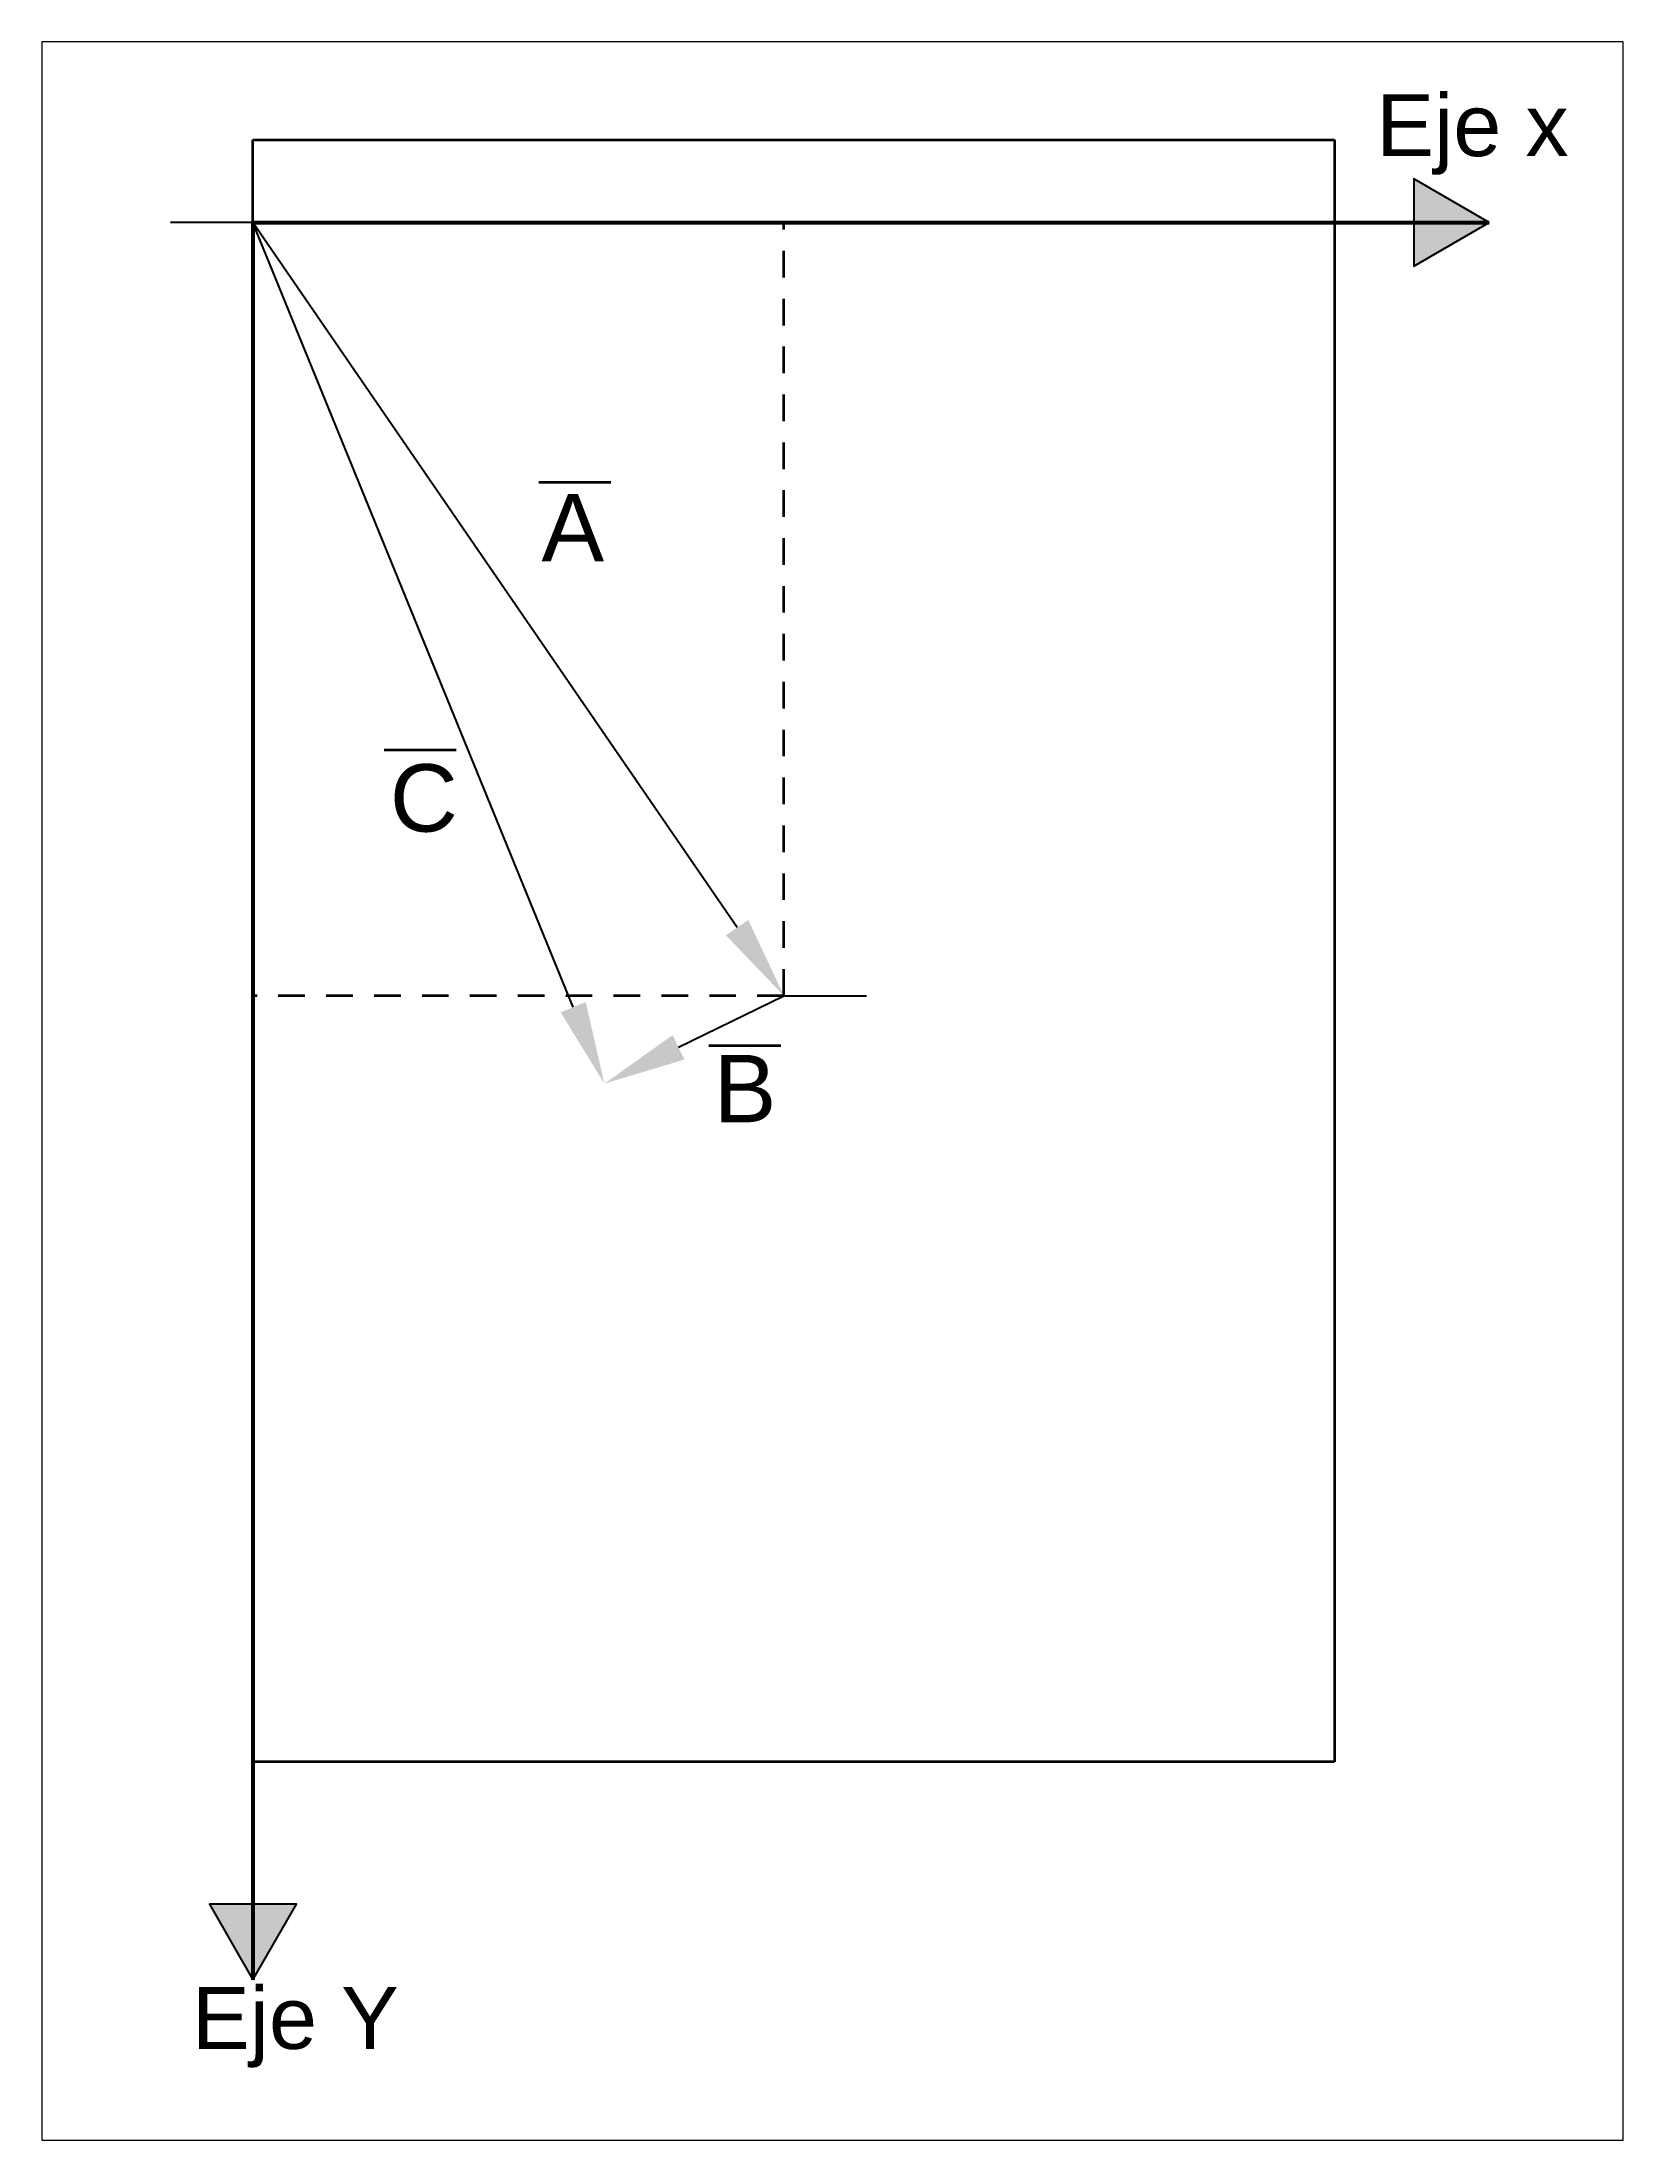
# Paper-space layout 'Presentación2' of a CAD drawing. Header units: millimetres. Extents: x -2 to 200, y -4 to 265.
# The model-space entities are those that its viewports show. They can reach past a viewport. Long polylines and large blocks are cut down to what shows.
import ezdxf
from ezdxf import colors
from ezdxf.entities.mleader import LeaderData, LeaderLine
from ezdxf.math import Vec2, Vec3

# ---------------------------------------------------------------- set-up
doc = ezdxf.new("R2010")
doc.units = ezdxf.units.MM
doc.linetypes.add('JIS_02_0.7', pattern=[1.35, 0.75, -0.6])
doc.layers.add('referencia', color=5, linetype='Continuous')
doc.styles.add('Anotativo', font='arial.ttf')
doc.styles.get("Standard").update_dxf_attribs({"font": 'arial.ttf'})
picture_1 = doc.add_image_def('image2.png', size_in_pixel=(320, 480))

msp = doc.modelspace()

# ---------------------------------------------------------------- hatches: boundary and pattern name
at = {"layer": 'referencia'}
h = msp.add_hatch(color=256, dxfattribs=at)
h.dxf.hatch_style = 1
h.paths.add_polyline_path([(1334.021, 540.169), (1334.021, 531.715), (1341.342, 535.942)])
h = msp.add_hatch(color=256, dxfattribs=at)
h.dxf.hatch_style = 1
h.paths.add_polyline_path([(1217.332, 372.97), (1221.559, 365.649), (1225.786, 372.97)])

# ---------------------------------------------------------------- linework, layer by layer
at = {"layer": 'referencia', "lineweight": 53}
for q in [(1341.342, 535.942), (1221.559, 365.649)]:
    msp.add_line((1221.559, 535.942), q, dxfattribs=at)
at = {"layer": 'referencia', "linetype": 'JIS_02_0.7', "lineweight": 35, "ltscale": 6}
for q in [(1272.995, 535.942), (1221.559, 461.018)]:
    msp.add_line((1272.995, 461.018), q, dxfattribs=at)
at = {"layer": 'referencia', "linetype": 'Continuous', "lineweight": 35}
msp.add_line((1249.26, 510.791), (1256.223, 510.791), dxfattribs=at)
at = {"layer": 'referencia', "color": 1, "linetype": 'Continuous', "lineweight": 35}
msp.add_line((1234.285, 484.841), (1241.247, 484.841), dxfattribs=at)
at = {"layer": 'referencia', "color": 3, "linetype": 'Continuous', "lineweight": 35}
msp.add_line((1265.73, 456.18), (1272.692, 456.18), dxfattribs=at)
at = {"layer": 'referencia'}
for points in [[(1341.342, 535.942), (1334.021, 540.169), (1334.021, 531.715)], [(1221.559, 365.649), (1225.786, 372.97), (1217.332, 372.97)]]:
    msp.add_lwpolyline(points, close=True, dxfattribs=at)

# ---------------------------------------------------------------- texts
at = {"layer": 'referencia', "lineweight": 35, "style": 'Anotativo'}
msp.add_text('A', height=6.525, dxfattribs=at).set_placement((1249.506, 503.104))
at = {"layer": 'referencia', "color": 1, "lineweight": 35, "style": 'Anotativo'}
msp.add_text('C', height=6.525, dxfattribs=at).set_placement((1234.822, 476.924))
at = {"layer": 'referencia', "color": 3, "lineweight": 35, "style": 'Anotativo'}
msp.add_text('B', height=6.525, dxfattribs=at).set_placement((1266.2, 448.757))
at = {"layer": 'referencia', "lineweight": 35, "char_height": 6, "attachment_point": 1}
for s, insert in [('Eje x', (1330.401, 548.379)), ('Eje Y', (1215.658, 364.959))]:
    msp.add_mtext_dynamic_manual_height_columns(s, width=23.05714, gutter_width=12.5, heights=[0], dxfattribs=dict(at, insert=insert))

# ---------------------------------------------------------------- pictures from other files: only their frames are drawn
at = {"layer": 'referencia', "lineweight": 35}
image = msp.add_image(picture_1, insert=(1221.556, 386.766), size_in_units=(104.799, 157.198), dxfattribs=at)
image.dxf.flags = 7

# ---------------------------------------------------------------- leaders
at = {"layer": 'referencia', "lineweight": 35, "ltscale": 8}
ml = msp.add_multileader_mtext('Standard', dxfattribs=at)
ml.set_content('', color=256)
ml.set_leader_properties()
ml.build(insert=Vec2(0, 0))
ml.multileader.update_dxf_attribs({"arrow_head_size": 8})
ctx = ml.context
ctx.base_point, ctx.arrow_head_size, ctx.plane_origin = Vec3(1209.559, 535.942), 8, Vec3(1272.995, 461.018)
ctx.text_align_type = 2
notes = []
notes.append((ctx, [(0, (1, 1, 0), (1221.559, 535.942), (-1, 0), 8, [(0, [(1272.995, 461.018)], 0, [])])]))
ctx.mtext.insert, ctx.mtext.alignment, ctx.mtext.flow_direction = Vec3(1211.559, 537.942), 3, 5
at = {"layer": 'referencia', "color": 1, "linetype": 'ByBlock', "lineweight": 35}
ml = msp.add_multileader_mtext('Standard', dxfattribs=at)
ml.set_content('', color=1)
ml.set_leader_properties()
ml.build(insert=Vec2(0, 0))
ml.multileader.update_dxf_attribs({"arrow_head_size": 8})
ctx = ml.context
ctx.base_point, ctx.arrow_head_size, ctx.plane_origin = Vec3(1209.559, 535.942), 8, Vec3(1255.608, 452.496)
ctx.text_align_type = 2
notes.append((ctx, [(0, (1, 1, 0), (1221.559, 535.942), (-1, 0), 8, [(0, [(1255.608, 452.496)], 0, [])])]))
ctx.mtext.insert, ctx.mtext.alignment, ctx.mtext.flow_direction = Vec3(1211.559, 537.942), 3, 5
at = {"layer": 'referencia', "color": 3, "lineweight": 35}
ml = msp.add_multileader_mtext('Standard', dxfattribs=at)
ml.set_content('', color=3)
ml.set_leader_properties()
ml.build(insert=Vec2(0, 0))
ml.multileader.update_dxf_attribs({"arrow_head_size": 8})
ctx = ml.context
ctx.base_point, ctx.arrow_head_size, ctx.plane_origin = Vec3(1280.995, 461.018), 8, Vec3(1255.608, 452.496)
notes.append((ctx, [(0, (1, 1, 0), (1272.995, 461.018), (1, 0), 8, [(0, [(1255.608, 452.496)], 0, [])])]))
ctx.mtext.insert, ctx.mtext.flow_direction = Vec3(1282.995, 463.018), 5
for ctx, leaders in notes:
    for number, flags, end, landing, length, lines in leaders:
        leader = LeaderData()
        leader.index, (leader.has_last_leader_line, leader.has_dogleg_vector, leader.attachment_direction) = number, flags
        leader.last_leader_point, leader.dogleg_vector, leader.dogleg_length = Vec3(end), Vec3(landing), length
        for number, points, colour, breaks in lines:
            line = LeaderLine()
            line.index, line.vertices, line.color, line.breaks = number, Vec3.list(points), colors.encode_raw_color(colour), breaks
            leader.lines.append(line)
        ctx.leaders.append(leader)

psp = doc.layouts.new('Presentación2')

# ---------------------------------------------------------------- viewports
at = {"layer": 'referencia', "lineweight": 35}
psp.add_viewport(center=(98.98, 130.71), size=(202.39, 268.627), view_center_point=(1277.708, 451.788), view_height=203.3151, dxfattribs=at)

doc.saveas('drawing.dxf')
